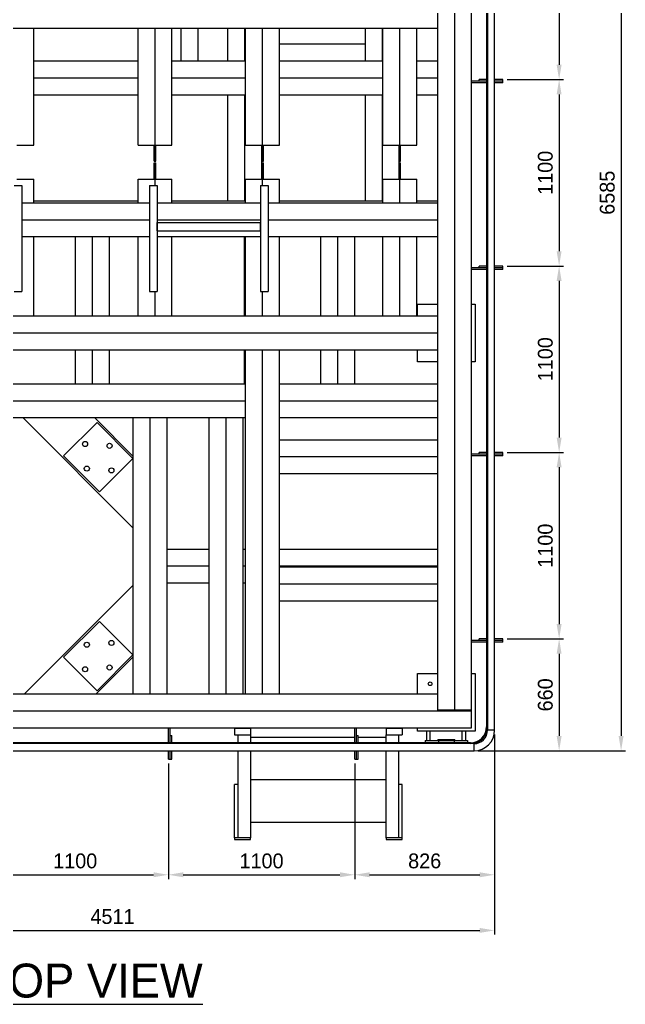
# Model space of a CAD drawing. Header units: millimetres. Extents: x 0 to 16187, y -20471 to 6290.
# Drawn here: x 1943.5 to 2086.5, y 1910.2 to 2142.6 of the extents above; entities that cross this region are included whole.
import ezdxf

# ---------------------------------------------------------------- set-up
doc = ezdxf.new("R2010")
doc.units = ezdxf.units.MM
doc.header["$PDSIZE"] = -1
doc.styles.add('ROMAND-1', font='ic-romand.shx')
doc.dimstyles.new('AM_ISO', dxfattribs={"dimtxt": 3.5, "dimasz": 3.5, "dimexe": 1, "dimexo": 1, "dimgap": 1.5, "dimtad": 1, "dimdsep": 46, "dimtxsty": 'Standard', "dimcen": 0, "dimclrd": 1, "dimclre": 1, "dimclrt": 1, "dimadec": 0, "dimazin": 2, "dimtp": 0.1, "dimtm": 0.1, "dimtfac": 0.71, "dimtdec": 3, "dimtmove": 0, "dimatfit": 3, "dimfxl": 1, "dimlwd": -1, "dimlwe": -1, "dimarcsym": 1})

# ---------------------------------------------------------------- blocks, each defined once
blk = doc.blocks.new('*D4764')
at = {"color": 1, "linetype": 'ByBlock'}
for p, q in [((1934.58, 1967.11), (1934.58, 1939.81)), ((1978.58, 1967.11), (1978.58, 1939.81)), ((1938.08, 1940.81), (1975.08, 1940.81))]:
    blk.add_line(p, q, dxfattribs=at)
at = {"color": 1}
for points in [[(1938.08, 1941.4), (1938.08, 1940.23), (1934.58, 1940.81)], [(1975.08, 1940.23), (1975.08, 1941.4), (1978.58, 1940.81)]]:
    blk.add_solid(points, dxfattribs=at)
at = {"layer": 'Defpoints', "color": 0}
for p in [(1934.58, 1968.11), (1978.58, 1968.11), (1978.58, 1940.81)]:
    blk.add_point(p, dxfattribs=at)
at = {"color": 1, "insert": (1956.58, 1944.06), "char_height": 3.5, "attachment_point": 5}
blk.add_mtext('1100', dxfattribs=at)
blk = doc.blocks.new('*D4765')
at = {"color": 1, "linetype": 'ByBlock'}
for p, q in [((1978.58, 1967.11), (1978.58, 1939.81)), ((2022.58, 1967.11), (2022.58, 1939.81)), ((1982.08, 1940.81), (2019.08, 1940.81))]:
    blk.add_line(p, q, dxfattribs=at)
at = {"color": 1}
for points in [[(1982.08, 1941.4), (1982.08, 1940.23), (1978.58, 1940.81)], [(2019.08, 1940.23), (2019.08, 1941.4), (2022.58, 1940.81)]]:
    blk.add_solid(points, dxfattribs=at)
at = {"layer": 'Defpoints', "color": 0}
for p in [(1978.58, 1968.11), (2022.58, 1968.11), (2022.58, 1940.81)]:
    blk.add_point(p, dxfattribs=at)
at = {"color": 1, "insert": (2000.58, 1944.06), "char_height": 3.5, "attachment_point": 5}
blk.add_mtext('1100', dxfattribs=at)
blk = doc.blocks.new('*D4766')
at = {"color": 1, "linetype": 'ByBlock'}
for p, q in [((2055.61, 1973.91), (2055.61, 1939.81)), ((2022.58, 1967.11), (2022.58, 1939.81)), ((2026.08, 1940.81), (2052.11, 1940.81))]:
    blk.add_line(p, q, dxfattribs=at)
at = {"color": 1}
for points in [[(2026.08, 1941.4), (2026.08, 1940.23), (2022.58, 1940.81)], [(2052.11, 1940.23), (2052.11, 1941.4), (2055.61, 1940.81)]]:
    blk.add_solid(points, dxfattribs=at)
at = {"layer": 'Defpoints', "color": 0}
for p in [(2055.61, 1974.91), (2022.58, 1968.11), (2055.61, 1940.81)]:
    blk.add_point(p, dxfattribs=at)
at = {"color": 1, "insert": (2039.09, 1944.06), "char_height": 3.5, "attachment_point": 5}
blk.add_mtext('826', dxfattribs=at)
blk = doc.blocks.new('*D4767')
at = {"color": 1, "linetype": 'ByBlock'}
for p, q in [((1875.16, 1973.91), (1875.16, 1926.68)), ((2055.61, 1973.91), (2055.61, 1926.68)), ((1878.66, 1927.68), (2052.11, 1927.68))]:
    blk.add_line(p, q, dxfattribs=at)
at = {"color": 1}
for points in [[(1878.66, 1928.26), (1878.66, 1927.1), (1875.16, 1927.68)], [(2052.11, 1927.1), (2052.11, 1928.26), (2055.61, 1927.68)]]:
    blk.add_solid(points, dxfattribs=at)
at = {"layer": 'Defpoints', "color": 0}
for p in [(1875.16, 1974.91), (2055.61, 1974.91), (2055.61, 1927.68)]:
    blk.add_point(p, dxfattribs=at)
at = {"color": 1, "insert": (1965.38, 1930.93), "char_height": 3.5, "attachment_point": 5}
blk.add_mtext('4511', dxfattribs=at)
blk = doc.blocks.new('*D4771')
at = {"color": 1, "linetype": 'ByBlock'}
for p, q in [((2058.56, 2172.47), (2071.84, 2172.47)), ((2070.84, 2168.97), (2070.84, 2131.97)), ((2058.56, 2128.47), (2071.84, 2128.47))]:
    blk.add_line(p, q, dxfattribs=at)
at = {"color": 1}
for points in [[(2071.42, 2168.97), (2070.25, 2168.97), (2070.84, 2172.47)], [(2070.25, 2131.97), (2071.42, 2131.97), (2070.84, 2128.47)]]:
    blk.add_solid(points, dxfattribs=at)
at = {"layer": 'Defpoints', "color": 0}
for p in [(2057.56, 2172.47), (2057.56, 2128.47), (2070.84, 2128.47)]:
    blk.add_point(p, dxfattribs=at)
at = {"color": 1, "insert": (2067.59, 2150.47), "char_height": 3.5, "attachment_point": 5, "rotation": 90}
blk.add_mtext('1100', dxfattribs=at)
blk = doc.blocks.new('*D4772')
at = {"color": 1, "linetype": 'ByBlock'}
for p, q in [((2058.56, 2128.47), (2071.84, 2128.47)), ((2070.84, 2124.97), (2070.84, 2087.97)), ((2058.56, 2084.47), (2071.84, 2084.47))]:
    blk.add_line(p, q, dxfattribs=at)
at = {"color": 1}
for points in [[(2071.42, 2124.97), (2070.25, 2124.97), (2070.84, 2128.47)], [(2070.25, 2087.97), (2071.42, 2087.97), (2070.84, 2084.47)]]:
    blk.add_solid(points, dxfattribs=at)
at = {"layer": 'Defpoints', "color": 0}
for p in [(2057.56, 2128.47), (2057.56, 2084.47), (2070.84, 2084.47)]:
    blk.add_point(p, dxfattribs=at)
at = {"color": 1, "insert": (2067.59, 2106.47), "char_height": 3.5, "attachment_point": 5, "rotation": 90}
blk.add_mtext('1100', dxfattribs=at)
blk = doc.blocks.new('*D4773')
at = {"color": 1, "linetype": 'ByBlock'}
for p, q in [((2058.56, 2084.47), (2071.84, 2084.47)), ((2070.84, 2080.97), (2070.84, 2043.97)), ((2058.56, 2040.47), (2071.84, 2040.47))]:
    blk.add_line(p, q, dxfattribs=at)
at = {"color": 1}
for points in [[(2071.42, 2080.97), (2070.25, 2080.97), (2070.84, 2084.47)], [(2070.25, 2043.97), (2071.42, 2043.97), (2070.84, 2040.47)]]:
    blk.add_solid(points, dxfattribs=at)
at = {"layer": 'Defpoints', "color": 0}
for p in [(2057.56, 2084.47), (2057.56, 2040.47), (2070.84, 2040.47)]:
    blk.add_point(p, dxfattribs=at)
at = {"color": 1, "insert": (2067.59, 2062.47), "char_height": 3.5, "attachment_point": 5, "rotation": 90}
blk.add_mtext('1100', dxfattribs=at)
blk = doc.blocks.new('*D4774')
at = {"color": 1, "linetype": 'ByBlock'}
for p, q in [((2058.56, 2040.47), (2071.84, 2040.47)), ((2070.84, 2036.97), (2070.84, 1999.97)), ((2058.56, 1996.47), (2071.84, 1996.47))]:
    blk.add_line(p, q, dxfattribs=at)
at = {"color": 1}
for points in [[(2071.42, 2036.97), (2070.25, 2036.97), (2070.84, 2040.47)], [(2070.25, 1999.97), (2071.42, 1999.97), (2070.84, 1996.47)]]:
    blk.add_solid(points, dxfattribs=at)
at = {"layer": 'Defpoints', "color": 0}
for p in [(2057.56, 2040.47), (2057.56, 1996.47), (2070.84, 1996.47)]:
    blk.add_point(p, dxfattribs=at)
at = {"color": 1, "insert": (2067.59, 2018.47), "char_height": 3.5, "attachment_point": 5, "rotation": 90}
blk.add_mtext('1100', dxfattribs=at)
blk = doc.blocks.new('*D4775')
at = {"color": 1, "linetype": 'ByBlock'}
for p, q in [((2058.56, 1996.47), (2071.84, 1996.47)), ((2070.84, 1992.97), (2070.84, 1973.57)), ((2051.76, 1970.07), (2071.84, 1970.07))]:
    blk.add_line(p, q, dxfattribs=at)
at = {"color": 1}
for points in [[(2071.42, 1992.97), (2070.25, 1992.97), (2070.84, 1996.47)], [(2070.25, 1973.57), (2071.42, 1973.57), (2070.84, 1970.07)]]:
    blk.add_solid(points, dxfattribs=at)
at = {"layer": 'Defpoints', "color": 0}
for p in [(2057.56, 1996.47), (2050.76, 1970.07), (2070.84, 1970.07)]:
    blk.add_point(p, dxfattribs=at)
at = {"color": 1, "insert": (2067.59, 1983.27), "char_height": 3.5, "attachment_point": 5, "rotation": 90}
blk.add_mtext('660', dxfattribs=at)
blk = doc.blocks.new('*D4776')
at = {"color": 1, "linetype": 'ByBlock'}
for p, q in [((2051.76, 2233.47), (2086.47, 2233.47)), ((2085.47, 2229.97), (2085.47, 1973.57)), ((2051.76, 1970.07), (2086.47, 1970.07))]:
    blk.add_line(p, q, dxfattribs=at)
at = {"color": 1}
for points in [[(2086.05, 2229.97), (2084.88, 2229.97), (2085.47, 2233.47)], [(2084.88, 1973.57), (2086.05, 1973.57), (2085.47, 1970.07)]]:
    blk.add_solid(points, dxfattribs=at)
at = {"layer": 'Defpoints', "color": 0}
for p in [(2050.76, 2233.47), (2050.76, 1970.07), (2085.47, 1970.07)]:
    blk.add_point(p, dxfattribs=at)
at = {"color": 1, "insert": (2082.22, 2101.77), "char_height": 3.5, "attachment_point": 5, "rotation": 90}
blk.add_mtext('6585', dxfattribs=at)

msp = doc.modelspace()

# ---------------------------------------------------------------- linework, layer by layer
at = {"color": 7, "linetype": 'Continuous', "lineweight": 25}
for p, q in [((2053.91837, 2228.62996), (2053.91837, 1974.90996)), ((2055.60637, 1974.90996), (2055.60637, 2228.62996)), ((2053.71837, 2227.78596), (2053.71837, 1975.75396)), ((2042.18237, 1979.66996), (2042.18237, 2216.60996)), ((2046.18237, 1979.66996), (2046.18237, 2216.60996)), ((2050.18237, 1979.66996), (2050.18237, 2216.60996)), ((2042.18237, 2140.60996), (2042.18237, 2144.60996)), ((1888.58237, 2140.60996), (2042.18237, 2140.60996)), ((1942.82237, 2140.60996), (1946.82237, 2140.60996)), ((1946.82237, 2113.00996), (1946.82237, 2140.60996)), ((1971.42237, 2113.00996), (1971.42237, 2140.60996)), ((1971.42237, 2140.60996), (1975.42237, 2140.60996)), ((1975.42237, 2140.60996), (1979.42237, 2140.60996)), ((1975.42237, 2113.00996), (1975.42237, 2140.60996)), ((1979.42237, 2113.00996), (1979.42237, 2140.60996)), ((1981.58237, 2132.88996), (1981.58237, 2140.60996)), ((1985.58237, 2132.88996), (1985.58237, 2140.60996)), ((1992.62237, 2132.88996), (1992.62237, 2140.60996)), ((1996.62237, 2132.88996), (1996.62237, 2140.60996)), ((1996.82237, 2113.00996), (1996.82237, 2140.60996)), ((1996.82237, 2140.60996), (2000.82237, 2140.60996)), ((2000.82237, 2113.00996), (2000.82237, 2140.60996)), ((2000.82237, 2140.60996), (2004.82237, 2140.60996)), ((2004.82237, 2113.00996), (2004.82237, 2140.60996)), ((2025.10237, 2136.88996), (2025.10237, 2140.60996)), ((2025.10237, 2132.88996), (2025.10237, 2140.60996)), ((2029.10237, 2132.88996), (2029.10237, 2140.60996)), ((2029.22237, 2113.00996), (2029.22237, 2140.60996)), ((2029.22237, 2140.60996), (2033.22237, 2140.60996)), ((2033.22237, 2140.60996), (2037.22237, 2140.60996)), ((2033.22237, 2113.00996), (2033.22237, 2140.60996)), ((2037.22237, 2113.00996), (2037.22237, 2140.60996)), ((2004.82237, 2136.88996), (2025.10237, 2136.88996)), ((2025.10237, 2132.88996), (2025.10237, 2136.88996)), ((1946.82237, 2132.88996), (1971.42237, 2132.88996)), ((1979.42237, 2132.88996), (1981.58237, 2132.88996)), ((1979.42237, 2132.88996), (1996.82237, 2132.88996)), ((1981.58237, 2132.88996), (1985.58237, 2132.88996)), ((1992.62237, 2132.88996), (1996.62237, 2132.88996)), ((1996.62237, 2132.88996), (1996.82237, 2132.88996)), ((2004.82237, 2132.88996), (2025.10237, 2132.88996)), ((2004.82237, 2132.88996), (2029.22237, 2132.88996)), ((2025.10237, 2132.88996), (2029.10237, 2132.88996)), ((2029.10237, 2132.88996), (2029.22237, 2132.88996)), ((2037.22237, 2132.88996), (2042.18237, 2132.88996)), ((1946.82237, 2128.88996), (1971.42237, 2128.88996)), ((1979.42237, 2128.88996), (1996.82237, 2128.88996)), ((2004.82237, 2128.88996), (2029.22237, 2128.88996)), ((2037.22237, 2128.88996), (2042.18237, 2128.88996)), ((2053.71837, 2128.06996), (2050.18237, 2128.06996)), ((2053.71837, 2127.66996), (2050.18237, 2127.66996)), ((2051.96237, 2128.06996), (2051.96237, 2128.46996)), ((2053.71837, 2128.46996), (2051.96237, 2128.46996)), ((2053.71837, 2128.06996), (2051.96237, 2128.06996)), ((2057.56237, 2128.46996), (2055.60637, 2128.46996)), ((2057.56237, 2128.06996), (2055.60637, 2128.06996)), ((2057.56237, 2127.66996), (2055.60637, 2127.66996)), ((2057.56237, 2128.06996), (2057.56237, 2128.46996)), ((2057.56237, 2127.66996), (2057.56237, 2128.06996)), ((1946.82237, 2124.88996), (1971.42237, 2124.88996)), ((1979.42237, 2124.88996), (1996.82237, 2124.88996)), ((1992.62237, 2124.88996), (1996.62237, 2124.88996)), ((1992.62237, 2099.88996), (1992.62237, 2124.88996)), ((1996.62237, 2124.88996), (1996.82237, 2124.88996)), ((1996.62237, 2099.88996), (1996.62237, 2124.88996)), ((2004.82237, 2124.88996), (2029.22237, 2124.88996)), ((2025.10237, 2099.88996), (2025.10237, 2124.88996)), ((2025.10237, 2124.88996), (2029.10237, 2124.88996)), ((2029.10237, 2124.88996), (2029.22237, 2124.88996)), ((2029.10237, 2099.88996), (2029.10237, 2124.88996)), ((2037.22237, 2124.88996), (2042.18237, 2124.88996)), ((1942.82237, 2113.00996), (1946.82237, 2113.00996)), ((1971.42237, 2113.00996), (1975.42237, 2113.00996)), ((1975.24237, 2109.18996), (1975.24237, 2113.00996)), ((1975.42237, 2113.00996), (1979.42237, 2113.00996)), ((1975.42237, 2113.00996), (1975.42237, 2109.18996)), ((1975.60237, 2109.18996), (1975.60237, 2113.00996)), ((1996.82237, 2113.00996), (2000.82237, 2113.00996)), ((2000.62237, 2105.00996), (2000.62237, 2113.00996)), ((2000.64237, 2109.18996), (2000.64237, 2113.00996)), ((2000.82237, 2113.00996), (2004.82237, 2113.00996)), ((2000.82237, 2113.00996), (2000.82237, 2109.18996)), ((2001.00237, 2109.18996), (2001.00237, 2113.00996)), ((2029.22237, 2113.00996), (2033.22237, 2113.00996)), ((2033.04237, 2109.18996), (2033.04237, 2113.00996)), ((2033.22237, 2113.00996), (2037.22237, 2113.00996)), ((2033.22237, 2113.00996), (2033.22237, 2109.18996)), ((2033.40237, 2109.18996), (2033.40237, 2113.00996)), ((1975.24237, 2109.18996), (1975.42237, 2109.18996)), ((1975.24237, 2108.82996), (1975.42237, 2108.82996)), ((1975.24237, 2105.00996), (1975.24237, 2108.82996)), ((1975.42237, 2109.18996), (1975.60237, 2109.18996)), ((1975.42237, 2108.82996), (1975.60237, 2108.82996)), ((1975.42237, 2108.82996), (1975.42237, 2105.00996)), ((1975.60237, 2105.00996), (1975.60237, 2108.82996)), ((2000.64237, 2109.18996), (2000.82237, 2109.18996)), ((2000.64237, 2105.00996), (2000.64237, 2108.82996)), ((2000.64237, 2108.82996), (2000.82237, 2108.82996)), ((2000.82237, 2109.18996), (2001.00237, 2109.18996)), ((2000.82237, 2108.82996), (2001.00237, 2108.82996)), ((2000.82237, 2108.82996), (2000.82237, 2105.00996)), ((2001.00237, 2105.00996), (2001.00237, 2108.82996)), ((2033.04237, 2109.18996), (2033.22237, 2109.18996)), ((2033.04237, 2105.00996), (2033.04237, 2108.82996)), ((2033.04237, 2108.82996), (2033.22237, 2108.82996)), ((2033.10237, 2108.82996), (2033.10237, 2109.18996)), ((2033.22237, 2109.18996), (2033.40237, 2109.18996)), ((2033.22237, 2108.82996), (2033.40237, 2108.82996)), ((2033.22237, 2108.82996), (2033.22237, 2105.00996)), ((2033.40237, 2105.00996), (2033.40237, 2108.82996)), ((1942.14237, 2103.44996), (1943.94237, 2103.44996)), ((1942.82237, 2105.00996), (1946.82237, 2105.00996)), ((1943.94237, 2103.44996), (1943.94237, 2078.44996)), ((1946.82237, 2099.40996), (1946.82237, 2105.00996)), ((1971.42237, 2099.40996), (1971.42237, 2105.00996)), ((1971.42237, 2105.00996), (1975.42237, 2105.00996)), ((1974.10237, 2103.44996), (1975.90237, 2103.44996)), ((1974.10237, 2103.44996), (1974.10237, 2078.44996)), ((1975.42237, 2103.44996), (1975.42237, 2105.00996)), ((1975.42237, 2105.00996), (1979.42237, 2105.00996)), ((1975.90237, 2103.44996), (1975.90237, 2078.44996)), ((1979.42237, 2099.40996), (1979.42237, 2105.00996)), ((1996.82237, 2099.40996), (1996.82237, 2105.00996)), ((1996.82237, 2105.00996), (2000.82237, 2105.00996)), ((2000.30237, 2103.44996), (2000.30237, 2078.44996)), ((2000.30237, 2103.44996), (2002.10237, 2103.44996)), ((2000.82237, 2103.44996), (2000.82237, 2105.00996)), ((2000.82237, 2105.00996), (2004.82237, 2105.00996)), ((2002.10237, 2103.44996), (2002.10237, 2078.44996)), ((2004.82237, 2099.40996), (2004.82237, 2105.00996)), ((2029.22237, 2105.00996), (2033.22237, 2105.00996)), ((2029.22237, 2099.40996), (2029.22237, 2105.00996)), ((2033.22237, 2099.40996), (2033.22237, 2105.00996)), ((2033.22237, 2105.00996), (2037.22237, 2105.00996)), ((2037.22237, 2099.40996), (2037.22237, 2105.00996)), ((1943.94237, 2099.40996), (1946.82237, 2099.40996)), ((1943.94237, 2099.40996), (1974.10237, 2099.40996)), ((1946.82237, 2099.88996), (1971.42237, 2099.88996)), ((1971.42237, 2099.40996), (1974.10237, 2099.40996)), ((1975.90237, 2099.40996), (1979.42237, 2099.40996)), ((1975.90237, 2099.40996), (2000.30237, 2099.40996)), ((1979.42237, 2099.88996), (1996.82237, 2099.88996)), ((1992.62237, 2099.88996), (1996.62237, 2099.88996)), ((1996.62237, 2099.88996), (1996.82237, 2099.88996)), ((1996.82237, 2099.40996), (2000.30237, 2099.40996)), ((2002.10237, 2099.40996), (2004.82237, 2099.40996)), ((2002.10237, 2099.40996), (2042.18237, 2099.40996)), ((2004.82237, 2099.88996), (2029.22237, 2099.88996)), ((2025.10237, 2099.88996), (2029.10237, 2099.88996)), ((2029.10237, 2099.88996), (2029.22237, 2099.88996)), ((2029.22237, 2099.40996), (2033.22237, 2099.40996)), ((2033.22237, 2099.40996), (2037.22237, 2099.40996)), ((2037.22237, 2099.88996), (2042.18237, 2099.88996)), ((2042.18237, 2095.40996), (2042.18237, 2099.40996)), ((1943.94237, 2095.40996), (1974.10237, 2095.40996)), ((1975.90237, 2095.40996), (2000.30237, 2095.40996)), ((1975.90237, 2094.76996), (2000.30237, 2094.76996)), ((1975.90237, 2092.76996), (1975.90237, 2094.76996)), ((2000.30237, 2092.76996), (2000.30237, 2094.76996)), ((2002.10237, 2095.40996), (2042.18237, 2095.40996)), ((2042.18237, 2091.40996), (2042.18237, 2095.40996)), ((1943.94237, 2091.40996), (1946.82237, 2091.40996)), ((1943.94237, 2091.40996), (1974.10237, 2091.40996)), ((1946.82237, 2072.68996), (1946.82237, 2091.40996)), ((1956.66237, 2072.68996), (1956.66237, 2091.40996)), ((1960.66237, 2072.68996), (1960.66237, 2091.40996)), ((1964.66237, 2072.68996), (1964.66237, 2091.40996)), ((1971.42237, 2072.68996), (1971.42237, 2091.40996)), ((1971.42237, 2091.40996), (1974.10237, 2091.40996)), ((1975.90237, 2092.76996), (2000.30237, 2092.76996)), ((1975.90237, 2091.40996), (1979.42237, 2091.40996)), ((1975.90237, 2091.40996), (2000.30237, 2091.40996)), ((1979.42237, 2072.68996), (1979.42237, 2091.40996)), ((1996.58237, 2072.68996), (1996.58237, 2091.40996)), ((1996.82237, 2072.68996), (1996.82237, 2091.40996)), ((1996.82237, 2091.40996), (2000.30237, 2091.40996)), ((2002.10237, 2091.40996), (2004.82237, 2091.40996)), ((2002.10237, 2091.40996), (2042.18237, 2091.40996)), ((2004.82237, 2072.68996), (2004.82237, 2091.40996)), ((2014.58237, 2072.68996), (2014.58237, 2091.40996)), ((2018.58237, 2072.68996), (2018.58237, 2091.40996)), ((2022.58237, 2072.68996), (2022.58237, 2091.40996)), ((2029.22237, 2072.68996), (2029.22237, 2091.40996)), ((2029.22237, 2091.40996), (2033.22237, 2091.40996)), ((2033.22237, 2072.68996), (2033.22237, 2091.40996)), ((2033.22237, 2091.40996), (2037.22237, 2091.40996)), ((2037.22237, 2072.68996), (2037.22237, 2091.40996)), ((2051.96237, 2084.06996), (2051.96237, 2084.46996)), ((2053.71837, 2084.46996), (2051.96237, 2084.46996)), ((2057.56237, 2084.46996), (2055.60637, 2084.46996)), ((2057.56237, 2084.06996), (2057.56237, 2084.46996)), ((2053.71837, 2084.06996), (2050.18237, 2084.06996)), ((2053.71837, 2083.66996), (2050.18237, 2083.66996)), ((2053.71837, 2084.06996), (2051.96237, 2084.06996)), ((2057.56237, 2084.06996), (2055.60637, 2084.06996)), ((2057.56237, 2083.66996), (2055.60637, 2083.66996)), ((2057.56237, 2083.66996), (2057.56237, 2084.06996)), ((1942.14237, 2078.44996), (1943.94237, 2078.44996)), ((1974.10237, 2078.44996), (1975.90237, 2078.44996)), ((1975.42237, 2072.68996), (1975.42237, 2078.44996)), ((2000.30237, 2078.44996), (2002.10237, 2078.44996)), ((2000.82237, 2072.68996), (2000.82237, 2078.44996)), ((2037.38237, 2072.68996), (2037.38237, 2075.48996)), ((2037.38237, 2075.48996), (2042.18237, 2075.48996)), ((2050.18237, 2075.48996), (2050.98237, 2075.48996)), ((2050.98237, 2075.48996), (2050.98237, 2061.88996)), ((1888.58237, 2072.68996), (2042.18237, 2072.68996)), ((1942.82237, 2072.68996), (1946.82237, 2072.68996)), ((1971.42237, 2072.68996), (1975.42237, 2072.68996)), ((1975.42237, 2072.68996), (1979.42237, 2072.68996)), ((1996.82237, 2072.68996), (2000.82237, 2072.68996)), ((2000.82237, 2072.68996), (2004.82237, 2072.68996)), ((2029.22237, 2072.68996), (2033.22237, 2072.68996)), ((2033.22237, 2072.68996), (2037.22237, 2072.68996)), ((2042.18237, 2068.68996), (2042.18237, 2072.68996)), ((1888.58237, 2068.68996), (2042.18237, 2068.68996)), ((2042.18237, 2064.68996), (2042.18237, 2068.68996)), ((1888.58237, 2064.68996), (2042.18237, 2064.68996)), ((1956.66237, 2056.68996), (1956.66237, 2064.68996)), ((1960.66237, 2056.68996), (1960.66237, 2064.68996)), ((1964.66237, 2056.68996), (1964.66237, 2064.68996)), ((1996.58237, 2056.68996), (1996.58237, 2064.68996)), ((1996.82237, 1983.48996), (1996.82237, 2064.68996)), ((1996.82237, 2064.68996), (2000.82237, 2064.68996)), ((2000.82237, 2064.68996), (2004.82237, 2064.68996)), ((2000.82237, 1983.48996), (2000.82237, 2064.68996)), ((2004.82237, 1983.48996), (2004.82237, 2064.68996)), ((2014.58237, 2056.68996), (2014.58237, 2064.68996)), ((2018.58237, 2056.68996), (2018.58237, 2064.68996)), ((2022.58237, 2056.68996), (2022.58237, 2064.68996)), ((2037.38237, 2061.88996), (2037.38237, 2064.68996)), ((2042.18237, 2061.88996), (2037.38237, 2061.88996)), ((2050.98237, 2061.88996), (2050.18237, 2061.88996)), ((1888.58237, 2056.68996), (1996.82237, 2056.68996)), ((1956.66237, 2056.68996), (1960.66237, 2056.68996)), ((1960.66237, 2056.68996), (1964.66237, 2056.68996)), ((1996.58237, 2056.68996), (1996.82237, 2056.68996)), ((2004.82237, 2056.68996), (2042.18237, 2056.68996)), ((2014.58237, 2056.68996), (2018.58237, 2056.68996)), ((2018.58237, 2056.68996), (2022.58237, 2056.68996)), ((1888.58237, 2052.68996), (1996.82237, 2052.68996)), ((2004.82237, 2052.68996), (2042.18237, 2052.68996)), ((1888.58237, 2048.68996), (1996.82237, 2048.68996)), ((1944.19707, 2048.68996), (1970.30237, 2022.58466)), ((1944.19707, 2048.68996), (1961.16763, 2048.68996)), ((1961.72951, 2047.56239), (1953.80992, 2039.64279)), ((1961.16763, 2048.68996), (1970.30237, 2039.55522)), ((1970.2148, 2039.07711), (1961.72951, 2047.56239)), ((1970.30237, 2048.68996), (1974.30237, 2048.68996)), ((1970.30237, 1983.48996), (1970.30237, 2048.68996)), ((1974.30237, 2048.68996), (1978.30237, 2048.68996)), ((1974.30237, 1983.48996), (1974.30237, 2048.68996)), ((1978.30237, 1983.48996), (1978.30237, 2048.68996)), ((1988.22237, 1983.48996), (1988.22237, 2048.68996)), ((1988.22237, 2048.68996), (1992.22237, 2048.68996)), ((1992.22237, 2048.68996), (1996.22237, 2048.68996)), ((1992.22237, 1983.48996), (1992.22237, 2048.68996)), ((1996.22237, 1983.48996), (1996.22237, 2048.68996)), ((2004.82237, 2048.68996), (2042.18237, 2048.68996)), ((2004.82237, 2043.48996), (2042.18237, 2043.48996)), ((2004.82237, 2039.48996), (2004.82237, 2043.48996)), ((2042.18237, 2039.48996), (2042.18237, 2043.48996)), ((2051.96237, 2040.06996), (2051.96237, 2040.46996)), ((2053.71837, 2040.46996), (2051.96237, 2040.46996)), ((2057.56237, 2040.46996), (2055.60637, 2040.46996)), ((2057.56237, 2040.06996), (2057.56237, 2040.46996)), ((1953.80992, 2039.64279), (1962.2952, 2031.15751)), ((1962.2952, 2031.15751), (1970.2148, 2039.07711)), ((1970.30237, 2022.58466), (1970.30237, 2039.55522)), ((2004.82237, 2039.48996), (2042.18237, 2039.48996)), ((2004.82237, 2035.48996), (2004.82237, 2039.48996)), ((2042.18237, 2035.48996), (2042.18237, 2039.48996)), ((2053.71837, 2040.06996), (2050.18237, 2040.06996)), ((2053.71837, 2039.66996), (2050.18237, 2039.66996)), ((2053.71837, 2040.06996), (2051.96237, 2040.06996)), ((2057.56237, 2040.06996), (2055.60637, 2040.06996)), ((2057.56237, 2039.66996), (2055.60637, 2039.66996)), ((2057.56237, 2039.66996), (2057.56237, 2040.06996)), ((2004.82237, 2035.48996), (2042.18237, 2035.48996)), ((1978.30237, 2013.68996), (1978.30237, 2017.68996)), ((1978.30237, 2017.68996), (1988.22237, 2017.68996)), ((1988.22237, 2013.68996), (1988.22237, 2017.68996)), ((1996.22237, 2013.68996), (1996.22237, 2017.68996)), ((1996.22237, 2017.68996), (1996.82237, 2017.68996)), ((2004.82237, 2017.68996), (2042.18237, 2017.68996)), ((1978.30237, 2009.68996), (1978.30237, 2013.68996)), ((1978.30237, 2013.68996), (1988.22237, 2013.68996)), ((1988.22237, 2009.68996), (1988.22237, 2013.68996)), ((1996.22237, 2009.68996), (1996.22237, 2013.68996)), ((1996.22237, 2013.68996), (1996.82237, 2013.68996)), ((2004.82237, 2013.68996), (2042.18237, 2013.68996)), ((2004.82237, 2013.48996), (2042.18237, 2013.48996)), ((2004.82237, 2009.48996), (2004.82237, 2013.48996)), ((2042.18237, 2009.48996), (2042.18237, 2013.48996)), ((1970.30237, 2009.19526), (1944.59707, 1983.48996)), ((1970.30237, 1992.2247), (1970.30237, 2009.19526)), ((1978.30237, 2009.68996), (1988.22237, 2009.68996)), ((1996.22237, 2009.68996), (1996.82237, 2009.68996)), ((2004.82237, 2009.48996), (2042.18237, 2009.48996)), ((2004.82237, 2005.48996), (2004.82237, 2009.48996)), ((2042.18237, 2005.48996), (2042.18237, 2009.48996)), ((2004.82237, 2005.48996), (2042.18237, 2005.48996)), ((1962.2952, 2000.62241), (1953.80992, 1992.13713)), ((1970.2148, 1992.70281), (1962.2952, 2000.62241)), ((2053.71837, 1996.06996), (2050.18237, 1996.06996)), ((2051.96237, 1996.06996), (2051.96237, 1996.46996)), ((2053.71837, 1996.46996), (2051.96237, 1996.46996)), ((2053.71837, 1996.06996), (2051.96237, 1996.06996)), ((2057.56237, 1996.46996), (2055.60637, 1996.46996)), ((2057.56237, 1996.06996), (2055.60637, 1996.06996)), ((2057.56237, 1996.06996), (2057.56237, 1996.46996)), ((2057.56237, 1995.66996), (2057.56237, 1996.06996)), ((2053.71837, 1995.66996), (2050.18237, 1995.66996)), ((2057.56237, 1995.66996), (2055.60637, 1995.66996)), ((1953.80992, 1992.13713), (1961.72951, 1984.21753)), ((1970.30237, 1992.2247), (1961.56763, 1983.48996)), ((1961.72951, 1984.21753), (1970.2148, 1992.70281)), ((2037.38237, 1988.28996), (2042.18237, 1988.28996)), ((2037.38237, 1983.48996), (2037.38237, 1988.28996)), ((2050.18237, 1988.28996), (2050.98237, 1988.28996)), ((2050.98237, 1988.28996), (2050.98237, 1974.68996)), ((1888.58237, 1983.48996), (2042.18237, 1983.48996)), ((1996.82237, 1983.48996), (2000.82237, 1983.48996)), ((2000.82237, 1983.48996), (2004.82237, 1983.48996)), ((2042.18237, 1979.66996), (2042.18237, 1983.48996)), ((1880.58237, 1979.48996), (2050.18237, 1979.48996)), ((2050.18237, 1979.66996), (2042.18237, 1979.66996)), ((2042.18237, 1979.66996), (2046.18237, 1979.66996)), ((2050.18237, 1979.66996), (2046.18237, 1979.66996)), ((2050.18237, 1979.48996), (2050.18237, 1979.66996)), ((2050.18237, 1975.48996), (2050.18237, 1979.48996)), ((1880.58237, 1975.48996), (2050.18237, 1975.48996)), ((1978.58237, 1971.95396), (1978.58237, 1975.48996)), ((1978.98237, 1971.95396), (1978.98237, 1975.48996)), ((1994.18237, 1975.43595), (1994.18237, 1973.83595)), ((1994.18237, 1975.43595), (1997.98237, 1975.43595)), ((1997.64237, 1975.48996), (1997.64237, 1975.43595)), ((1997.98237, 1975.48996), (1997.98237, 1975.43595)), ((1997.98237, 1975.43595), (1997.98237, 1973.83595)), ((2022.58237, 1971.95396), (2022.58237, 1975.48996)), ((2022.98237, 1971.95396), (2022.98237, 1975.48996)), ((2029.98237, 1975.43595), (2029.98237, 1975.48996)), ((2029.98237, 1975.43595), (2029.98237, 1973.83595)), ((2029.98237, 1975.43595), (2033.78237, 1975.43595)), ((2030.32237, 1975.43595), (2030.32237, 1975.48996)), ((2033.78237, 1975.43595), (2033.78237, 1973.83595)), ((2037.38237, 1974.68996), (2037.38237, 1975.48996)), ((1978.98237, 1973.70996), (1979.38237, 1973.70996)), ((1978.98237, 1971.95396), (1978.98237, 1973.70996)), ((1979.38237, 1971.95396), (1979.38237, 1973.70996)), ((1994.18237, 1973.83595), (1997.98237, 1973.83595)), ((1994.98237, 1973.83595), (1994.98237, 1971.95396)), ((1997.98237, 1973.83595), (1997.98237, 1971.95396)), ((1997.98237, 1973.2594), (2022.58237, 1973.2594)), ((2022.98237, 1973.70996), (2023.38237, 1973.70996)), ((2022.98237, 1971.95396), (2022.98237, 1973.70996)), ((2023.38237, 1971.95396), (2023.38237, 1973.70996)), ((2023.38237, 1973.2594), (2029.98237, 1973.2594)), ((2029.98237, 1973.83595), (2033.78237, 1973.83595)), ((2029.98237, 1971.95396), (2029.98237, 1973.83595)), ((2032.98237, 1971.95396), (2032.98237, 1973.83595)), ((2050.98237, 1974.68996), (2037.38237, 1974.68996)), ((2039.58237, 1972.51796), (2039.58237, 1974.68996)), ((2040.38237, 1972.51796), (2040.38237, 1974.68996)), ((2047.98237, 1972.51796), (2047.98237, 1974.68996)), ((2048.78237, 1972.51796), (2048.78237, 1974.68996)), ((2054.76237, 1974.90996), (2053.91837, 1974.90996)), ((2055.60637, 1974.90996), (2054.76237, 1974.90996)), ((2050.76237, 1971.75396), (1880.00237, 1971.75396)), ((2049.91837, 1971.95396), (1880.84637, 1971.95396)), ((2039.18237, 1972.51796), (2039.18237, 1971.95396)), ((2039.18237, 1972.51796), (2042.32195, 1972.51796)), ((2042.18237, 1972.75796), (2042.18237, 1972.51796)), ((2042.18237, 1972.75796), (2046.18237, 1972.75796)), ((2042.32195, 1972.51796), (2046.04279, 1972.51796)), ((2042.32195, 1972.51796), (2042.32195, 1971.95396)), ((2046.04279, 1972.51796), (2049.18237, 1972.51796)), ((2046.04279, 1972.51796), (2046.04279, 1971.95396)), ((2046.18237, 1972.51796), (2046.18237, 1972.75796)), ((2049.18237, 1972.51796), (2049.18237, 1971.95396)), ((2050.76237, 1970.90996), (2050.76237, 1971.75396)), ((2050.76237, 1970.06596), (2050.76237, 1970.90996)), ((1880.00237, 1970.06596), (2050.76237, 1970.06596)), ((1978.58237, 1968.10996), (1978.58237, 1970.06596)), ((1978.98237, 1968.10996), (1978.98237, 1970.06596)), ((1979.38237, 1968.10996), (1979.38237, 1970.06596)), ((1994.98237, 1970.06596), (1994.98237, 1949.51796)), ((1997.98237, 1970.06596), (1997.98237, 1949.51796)), ((2022.58237, 1968.10996), (2022.58237, 1970.06596)), ((2022.98237, 1968.10996), (2022.98237, 1970.06596)), ((2023.38237, 1968.10996), (2023.38237, 1970.06596)), ((2029.98237, 1949.51796), (2029.98237, 1970.06596)), ((2032.98237, 1949.51796), (2032.98237, 1970.06596)), ((1978.58237, 1968.10996), (1978.98237, 1968.10996)), ((1978.98237, 1968.10996), (1979.38237, 1968.10996)), ((2022.58237, 1968.10996), (2022.98237, 1968.10996)), ((2022.98237, 1968.10996), (2023.38237, 1968.10996)), ((1994.18237, 1949.51796), (1994.18237, 1962.11796)), ((1994.98237, 1962.11796), (1994.18237, 1962.11796)), ((1997.98237, 1963.2594), (2029.98237, 1963.2594)), ((2033.78237, 1962.11796), (2032.98237, 1962.11796)), ((2033.78237, 1949.51796), (2033.78237, 1962.11796)), ((1997.98237, 1953.2594), (2029.98237, 1953.2594)), ((1994.18237, 1949.51796), (1994.18237, 1949.11796)), ((1997.98237, 1949.51796), (1994.18237, 1949.51796)), ((1994.18237, 1949.11796), (1997.98237, 1949.11796)), ((1997.98237, 1949.11796), (1997.98237, 1949.51796)), ((2029.98237, 1949.51796), (2029.98237, 1949.11796)), ((2033.78237, 1949.51796), (2029.98237, 1949.51796)), ((2029.98237, 1949.11796), (2033.78237, 1949.11796)), ((2033.78237, 1949.11796), (2033.78237, 1949.51796))]:
    msp.add_line(p, q, dxfattribs=at)
for centre, radius in [((1958.90109, 2042.47122), 0.6), ((1964.69936, 2042.04696), 0.6), ((1959.32535, 2036.67295), 0.6), ((1965.12363, 2036.24868), 0.6), ((1965.12363, 1995.53124), 0.6), ((1959.32535, 1995.10698), 0.6), ((1958.90109, 1989.3087), 0.6), ((1964.69936, 1989.73297), 0.6), ((2040.38237, 1985.88996), 0.44)]:
    msp.add_circle(centre, radius, dxfattribs=at)
for centre, radius in [((2049.91837, 1975.75396), 3.8), ((2049.91837, 1975.75396), 4), ((2050.76237, 1974.90996), 3.156), ((2050.76237, 1974.90996), 4.844)]:
    msp.add_arc(centre, radius, 270, 0, dxfattribs=at)

# ---------------------------------------------------------------- texts
at = {"color": 7, "style": 'ROMAND-1'}
msp.add_text('%%UTOP VIEW', height=8, dxfattribs=at).set_placement((1934.37769, 1911.84085))

# ---------------------------------------------------------------- dimensions: what is measured, and where the dimension line sits
dim = msp.add_linear_dim(base=(2085.46582, 1970.06596), p1=(2050.76237, 2233.47396), p2=(2050.76237, 1970.06596), angle=90, dimstyle='AM_ISO', override={"dimtxt": 3.5, "dimdec": 0, "dimlfac": 25})
dim.commit()
dim.dimension.update_dxf_attribs({"geometry": '*D4776', "text_midpoint": (2085.46582, 2101.76996), "dimtype": 160})
for base, p1, p2, picture, middle in [((2070.83622, 2128.46996), (2057.56237, 2172.46996), (2057.56237, 2128.46996), '*D4771', (2067.58622, 2150.46996)), ((2070.83622, 2084.46996), (2057.56237, 2128.46996), (2057.56237, 2084.46996), '*D4772', (2067.58622, 2106.46996)), ((2070.83622, 2040.46996), (2057.56237, 2084.46996), (2057.56237, 2040.46996), '*D4773', (2067.58622, 2062.46996)), ((2070.83622, 1996.46996), (2057.56237, 2040.46996), (2057.56237, 1996.46996), '*D4774', (2067.58622, 2018.46996)), ((2070.83622, 1970.06596), (2057.56237, 1996.46996), (2050.76237, 1970.06596), '*D4775', (2067.58622, 1983.26796))]:
    dim = msp.add_linear_dim(base=base, p1=p1, p2=p2, angle=90, dimstyle='AM_ISO', override={"dimtxt": 3.5, "dimdec": 0, "dimlfac": 25})
    dim.commit()
    dim.dimension.update_dxf_attribs({"geometry": picture, "text_midpoint": middle})
for base, p1, p2, picture, middle in [((2055.60637, 1927.68145), (1875.15837, 1974.90996), (2055.60637, 1974.90996), '*D4767', (1965.38237, 1930.93145)), ((2055.60637, 1940.81422), (2022.58237, 1968.10996), (2055.60637, 1974.90996), '*D4766', (2039.09437, 1944.06422)), ((1978.58237, 1940.81422), (1934.58237, 1968.10996), (1978.58237, 1968.10996), '*D4764', (1956.58237, 1944.06422)), ((2022.58237, 1940.81422), (1978.58237, 1968.10996), (2022.58237, 1968.10996), '*D4765', (2000.58237, 1944.06422))]:
    dim = msp.add_linear_dim(base=base, p1=p1, p2=p2, dimstyle='AM_ISO', override={"dimtxt": 3.5, "dimdec": 0, "dimlfac": 25})
    dim.commit()
    dim.dimension.update_dxf_attribs({"geometry": picture, "text_midpoint": middle})

doc.saveas('drawing.dxf')
